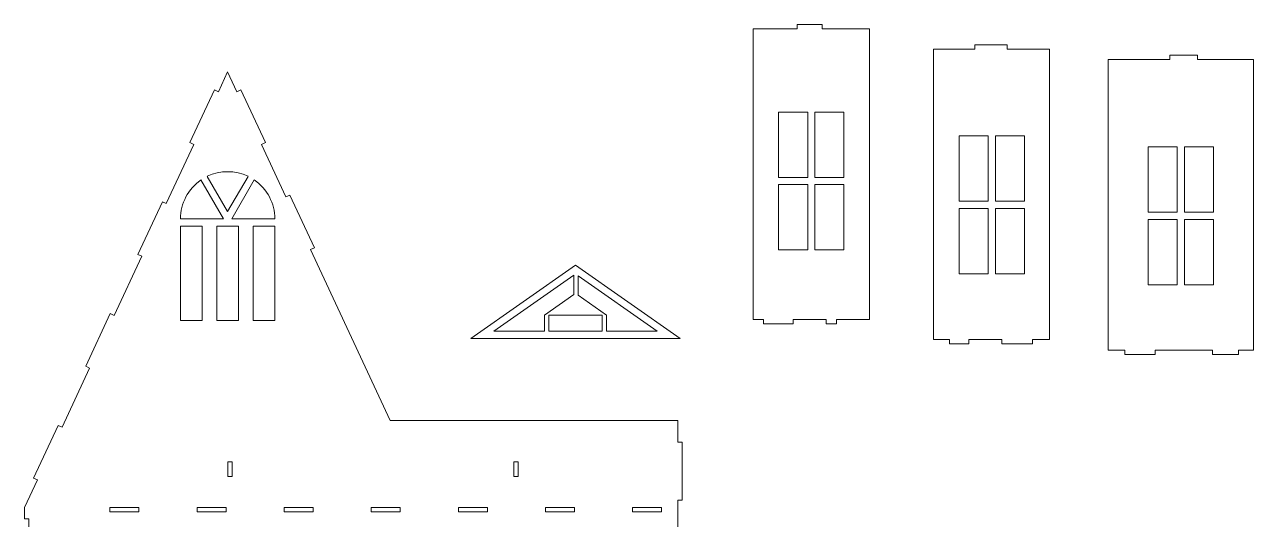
# Model space of a CAD drawing. Header units: millimetres. Extents: x -1822 to 2308, y -1461 to 1756.
# Drawn here: x 1366 to 2212, y -909 to -568 of the extents above; entities that cross this region are included whole.
import ezdxf

# ---------------------------------------------------------------- set-up
doc = ezdxf.new("R2010")
doc.units = ezdxf.units.MM

msp = doc.modelspace()

# ---------------------------------------------------------------- linework, layer by layer
at = {"color": 7, "linetype": 'Continuous', "lineweight": 15}
for p, q in [((1867.45, -571.21), (1867.45, -771.21)), ((1867.45, -571.21), (1897.66, -571.21)), ((1897.66, -571.21), (1897.66, -568.21)), ((1897.66, -568.21), (1914.82, -568.21)), ((1914.82, -571.21), (1914.82, -568.21)), ((1914.82, -571.21), (1947.45, -571.21)), ((1947.45, -571.21), (1947.45, -771.21)), ((2020.01, -585.07), (2020.01, -582.07)), ((2020.01, -582.07), (2042.32, -582.07)), ((2042.32, -585.07), (2042.32, -582.07)), ((1991.52, -585.07), (1991.52, -785.07)), ((1991.52, -585.07), (2020.01, -585.07)), ((2042.32, -585.07), (2071.52, -585.07)), ((2071.52, -585.07), (2071.52, -785.07)), ((2111.99, -592.34), (2111.99, -792.34)), ((2111.99, -592.34), (2154.37, -592.34)), ((2154.37, -589.34), (2173.56, -589.34)), ((2154.37, -592.34), (2154.37, -589.34)), ((2173.56, -592.34), (2173.56, -589.34)), ((2173.56, -592.34), (2211.99, -592.34)), ((2211.99, -592.34), (2211.99, -792.34)), ((1505.4, -600.84), (1499.06, -614.44)), ((1511.74, -614.44), (1505.4, -600.84)), ((1479.43, -649.42), (1496.34, -613.17)), ((1496.34, -613.17), (1499.06, -614.44)), ((1514.46, -613.17), (1511.74, -614.44)), ((1514.46, -613.17), (1531.36, -649.42)), ((1884.95, -628.43), (1884.95, -673.43)), ((1904.95, -628.43), (1884.95, -628.43)), ((1904.95, -673.43), (1904.95, -628.43)), ((1929.95, -628.43), (1909.95, -628.43)), ((1909.95, -628.43), (1909.95, -673.43)), ((1929.95, -673.43), (1929.95, -628.43)), ((1482.15, -650.69), (1463.14, -691.47)), ((1479.43, -649.42), (1482.15, -650.69)), ((1531.36, -649.42), (1528.64, -650.69)), ((1545.55, -686.94), (1528.64, -650.69)), ((2009.29, -644.78), (2029.29, -644.78)), ((2009.29, -689.78), (2009.29, -644.78)), ((2029.29, -644.78), (2029.29, -689.78)), ((2034.29, -644.78), (2054.29, -644.78)), ((2034.29, -689.78), (2034.29, -644.78)), ((2054.29, -644.78), (2054.29, -689.78)), ((2139.49, -697.34), (2139.49, -652.34)), ((2139.49, -652.34), (2159.49, -652.34)), ((2159.49, -652.34), (2159.49, -697.34)), ((2164.49, -652.34), (2184.49, -652.34)), ((2164.49, -697.34), (2164.49, -652.34)), ((2184.49, -652.34), (2184.49, -697.34)), ((1502.51, -702.03), (1487.03, -675.22)), ((1491.36, -672.72), (1505.4, -697.03)), ((1505.4, -697.03), (1519.43, -672.72)), ((1523.76, -675.22), (1508.28, -702.03)), ((1884.95, -673.43), (1904.95, -673.43)), ((1909.95, -673.43), (1929.95, -673.43)), ((1904.95, -678.43), (1884.95, -678.43)), ((1884.95, -678.43), (1884.95, -723.43)), ((1904.95, -723.43), (1904.95, -678.43)), ((1909.95, -678.43), (1909.95, -723.43)), ((1929.95, -678.43), (1909.95, -678.43)), ((1929.95, -723.43), (1929.95, -678.43)), ((1443.51, -726.46), (1460.42, -690.2)), ((1460.42, -690.2), (1463.14, -691.47)), ((1548.27, -685.67), (1545.55, -686.94)), ((1548.27, -685.67), (1565.17, -721.92)), ((2029.29, -689.78), (2009.29, -689.78)), ((2054.29, -689.78), (2034.29, -689.78)), ((1472.9, -702.03), (1502.51, -702.03)), ((1508.28, -702.03), (1537.9, -702.03)), ((2009.29, -739.78), (2009.29, -694.78)), ((2009.29, -694.78), (2029.29, -694.78)), ((2029.29, -694.78), (2029.29, -739.78)), ((2034.29, -694.78), (2054.29, -694.78)), ((2034.29, -739.78), (2034.29, -694.78)), ((2054.29, -694.78), (2054.29, -739.78)), ((2159.49, -697.34), (2139.49, -697.34)), ((2139.49, -702.34), (2159.49, -702.34)), ((2139.49, -747.34), (2139.49, -702.34)), ((2159.49, -702.34), (2159.49, -747.34)), ((2184.49, -697.34), (2164.49, -697.34)), ((2164.49, -702.34), (2184.49, -702.34)), ((2164.49, -747.34), (2164.49, -702.34)), ((2184.49, -702.34), (2184.49, -747.34)), ((1487.9, -707.03), (1472.9, -707.03)), ((1472.9, -707.03), (1472.9, -772.03)), ((1487.9, -772.03), (1487.9, -707.03)), ((1497.9, -707.03), (1497.9, -772.03)), ((1512.9, -707.03), (1497.9, -707.03)), ((1512.9, -772.03), (1512.9, -707.03)), ((1537.9, -707.03), (1522.9, -707.03)), ((1522.9, -707.03), (1522.9, -772.03)), ((1537.9, -772.03), (1537.9, -707.03)), ((1446.23, -727.72), (1427.21, -768.51)), ((1443.51, -726.46), (1446.23, -727.72)), ((1565.17, -721.92), (1562.45, -723.19)), ((1617.31, -840.84), (1562.45, -723.19)), ((1884.95, -723.43), (1904.95, -723.43)), ((1909.95, -723.43), (1929.95, -723.43)), ((1672.95, -784.34), (1745.08, -733.83)), ((1745.08, -733.83), (1817.21, -784.34)), ((1688.81, -779.34), (1743.89, -740.76)), ((1743.89, -740.76), (1743.89, -754.19)), ((1746.84, -741.16), (1801.36, -779.34)), ((1746.84, -754.59), (1746.84, -741.16)), ((2029.29, -739.78), (2009.29, -739.78)), ((2054.29, -739.78), (2034.29, -739.78)), ((2159.49, -747.34), (2139.49, -747.34)), ((2184.49, -747.34), (2164.49, -747.34)), ((1723.69, -768.34), (1743.89, -754.19)), ((1746.84, -754.59), (1766.47, -768.34)), ((1407.59, -803.49), (1424.49, -767.24)), ((1424.49, -767.24), (1427.21, -768.51)), ((1723.69, -768.34), (1723.69, -779.34)), ((1726.64, -768.34), (1763.35, -768.34)), ((1726.64, -779.34), (1726.64, -768.34)), ((1763.35, -768.34), (1763.35, -779.34)), ((1766.47, -779.34), (1766.47, -768.34)), ((1472.9, -772.03), (1487.9, -772.03)), ((1497.9, -772.03), (1512.9, -772.03)), ((1522.9, -772.03), (1537.9, -772.03)), ((1867.45, -771.21), (1874.54, -771.21)), ((1874.54, -774.21), (1874.54, -771.21)), ((1874.54, -774.21), (1894.87, -774.21)), ((1894.87, -771.21), (1917.64, -771.21)), ((1894.87, -774.21), (1894.87, -771.21)), ((1917.64, -774.21), (1917.64, -771.21)), ((1917.64, -774.21), (1924.82, -774.21)), ((1924.82, -771.21), (1947.45, -771.21)), ((1924.82, -774.21), (1924.82, -771.21)), ((1672.95, -784.34), (1817.21, -784.34)), ((1688.81, -779.34), (1723.69, -779.34)), ((1726.64, -779.34), (1763.35, -779.34)), ((1766.47, -779.34), (1801.36, -779.34)), ((1991.52, -785.07), (2002.68, -785.07)), ((2002.68, -788.07), (2002.68, -785.07)), ((2015.98, -785.07), (2038.76, -785.07)), ((2015.98, -788.07), (2015.98, -785.07)), ((2038.76, -788.07), (2038.76, -785.07)), ((2059.89, -785.07), (2071.52, -785.07)), ((2059.89, -788.07), (2059.89, -785.07)), ((2002.68, -788.07), (2015.98, -788.07)), ((2038.76, -788.07), (2059.89, -788.07)), ((2111.99, -792.34), (2123.42, -792.34)), ((2123.42, -795.34), (2123.42, -792.34)), ((2123.42, -795.34), (2144.24, -795.34)), ((2144.24, -792.34), (2183.73, -792.34)), ((2144.24, -795.34), (2144.24, -792.34)), ((2183.73, -795.34), (2183.73, -792.34)), ((2183.73, -795.34), (2201.65, -795.34)), ((2201.65, -792.34), (2211.99, -792.34)), ((2201.65, -795.34), (2201.65, -792.34)), ((1407.59, -803.49), (1410.31, -804.76)), ((1410.31, -804.76), (1391.29, -845.54)), ((1371.67, -880.53), (1388.57, -844.28)), ((1388.57, -844.28), (1391.29, -845.54)), ((1815.42, -840.84), (1617.31, -840.84)), ((1815.42, -855.84), (1815.42, -840.84)), ((1818.42, -855.84), (1815.42, -855.84)), ((1818.42, -855.84), (1818.42, -895.84)), ((1505.51, -869.34), (1508.51, -869.34)), ((1505.51, -879.34), (1505.51, -869.34)), ((1508.51, -869.34), (1508.51, -879.34)), ((1702.51, -869.34), (1705.51, -869.34)), ((1702.51, -879.34), (1702.51, -869.34)), ((1705.51, -869.34), (1705.51, -879.34)), ((1508.51, -879.34), (1505.51, -879.34)), ((1705.51, -879.34), (1702.51, -879.34)), ((1374.39, -881.8), (1365.51, -900.84)), ((1371.67, -880.53), (1374.39, -881.8)), ((1818.42, -895.84), (1815.42, -895.84)), ((1815.42, -945.84), (1815.42, -895.84)), ((1365.51, -900.84), (1365.51, -908.65)), ((1424.3, -900.84), (1444.3, -900.84)), ((1424.3, -903.84), (1424.3, -900.84)), ((1424.3, -903.84), (1444.3, -903.84)), ((1444.3, -903.84), (1444.3, -900.84)), ((1484.3, -900.84), (1504.3, -900.84)), ((1484.3, -903.84), (1484.3, -900.84)), ((1484.3, -903.84), (1504.3, -903.84)), ((1504.3, -903.84), (1504.3, -900.84)), ((1544.3, -900.84), (1564.3, -900.84)), ((1544.3, -903.84), (1544.3, -900.84)), ((1544.3, -903.84), (1564.3, -903.84)), ((1564.3, -903.84), (1564.3, -900.84)), ((1604.3, -900.84), (1624.3, -900.84)), ((1604.3, -903.84), (1604.3, -900.84)), ((1604.3, -903.84), (1624.3, -903.84)), ((1624.3, -903.84), (1624.3, -900.84)), ((1664.3, -900.84), (1684.3, -900.84)), ((1664.3, -903.84), (1664.3, -900.84)), ((1664.3, -903.84), (1684.3, -903.84)), ((1684.3, -903.84), (1684.3, -900.84)), ((1724.3, -900.84), (1744.3, -900.84)), ((1724.3, -903.84), (1724.3, -900.84)), ((1724.3, -903.84), (1744.3, -903.84)), ((1744.3, -903.84), (1744.3, -900.84)), ((1784.3, -900.84), (1804.3, -900.84)), ((1784.3, -903.84), (1784.3, -900.84)), ((1784.3, -903.84), (1804.3, -903.84)), ((1804.3, -903.84), (1804.3, -900.84)), ((1368.51, -908.65), (1365.51, -908.65)), ((1368.51, -938.65), (1368.51, -908.65))]:
    msp.add_line(p, q, dxfattribs=at)
for start, end in [(124.41173, 180), (64.41173, 115.58827), (360, 55.58827)]:
    msp.add_arc((1505.4, -702.03), 32.5, start, end, dxfattribs=at)

doc.saveas('drawing.dxf')
